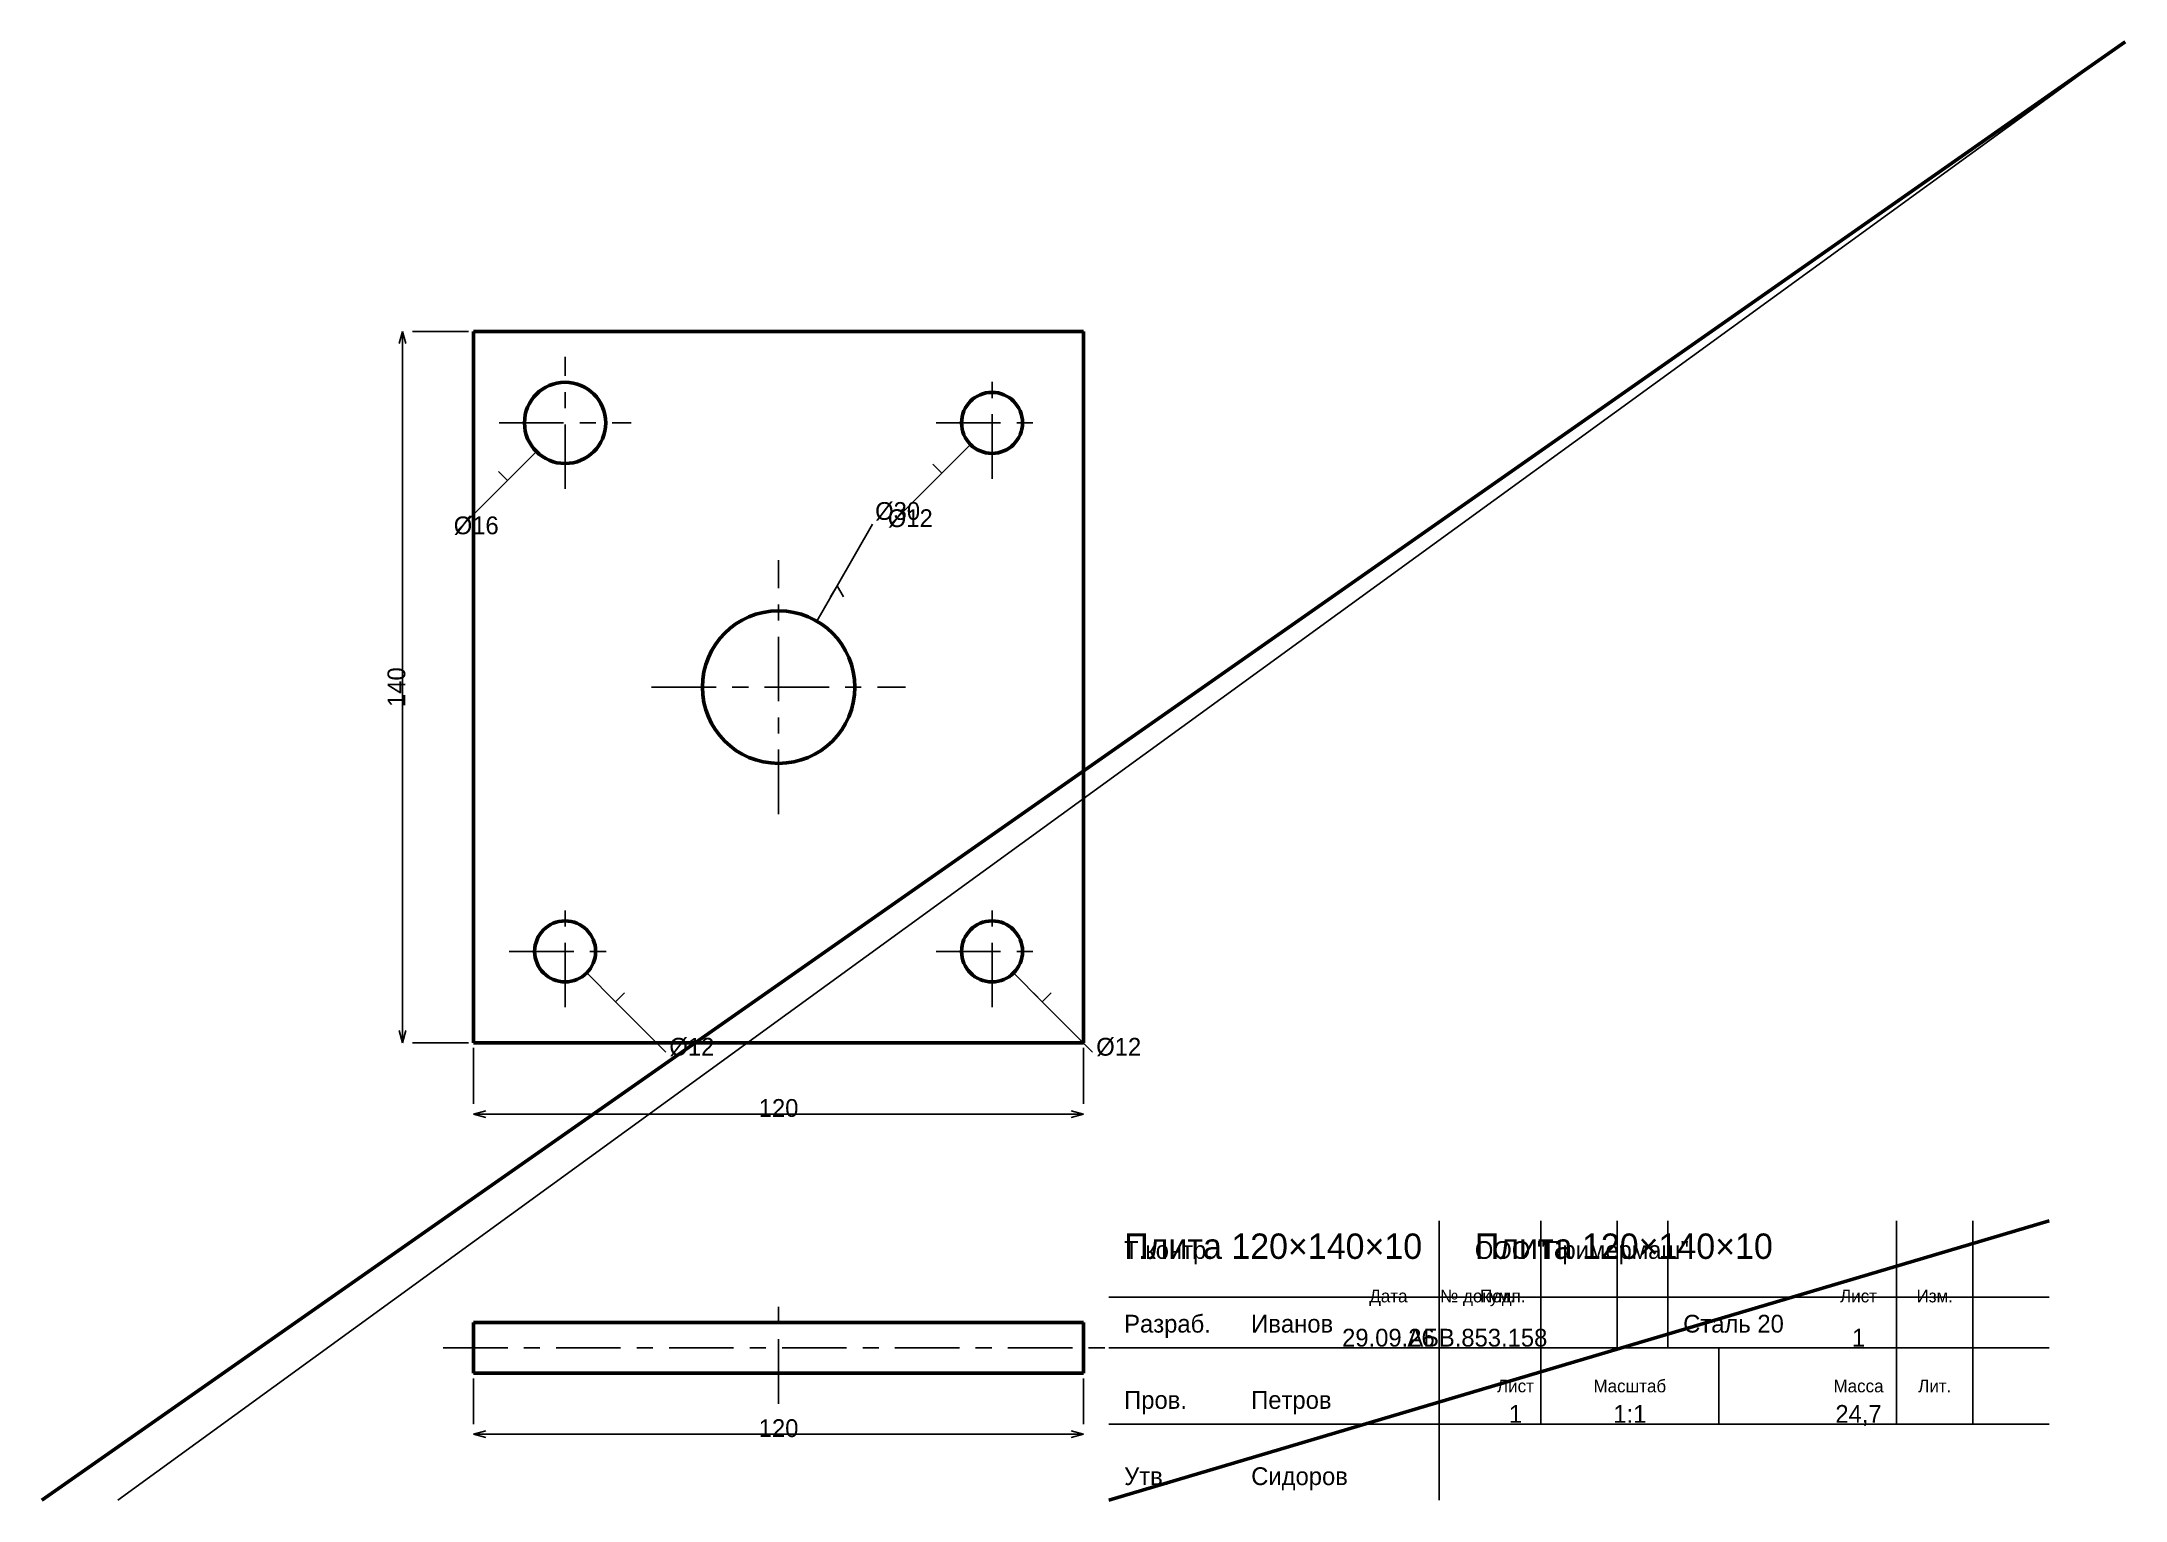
# Model space of a CAD drawing. Header units: millimetres. Extents: x 5 to 415, y 5 to 292.
import ezdxf
from ezdxf.enums import TextEntityAlignment as Align

# ---------------------------------------------------------------- set-up
doc = ezdxf.new("R2010")
doc.units = ezdxf.units.MM
doc.linetypes.add('CENTER', pattern=[22.225, 12.7, -3.175, 3.175, -3.175])
doc.linetypes.add('DASHED', pattern=[9, 6, -3])
for name, color, linetype, lineweight in [('AXIS', 7, 'CENTER', 25), ('DIMS', 7, 'CONTINUOUS', 25), ('MAIN', 7, 'CONTINUOUS', 50), ('TEXT', 7, 'CONTINUOUS', 25), ('THIN', 7, 'CONTINUOUS', 25)]:
    doc.layers.add(name, color=color, linetype=linetype, lineweight=lineweight)

msp = doc.modelspace()

# ---------------------------------------------------------------- linework, layer by layer
at = {"layer": 'AXIS', "linetype": 'CENTER', "lineweight": 25}
for p, q in [((108, 204), (108, 230)), ((192, 206), (192, 228)), ((95, 217), (121, 217)), ((181, 217), (203, 217)), ((150, 140), (150, 190)), ((125, 165), (175, 165)), ((108, 102), (108, 124)), ((192, 102), (192, 124)), ((97, 113), (119, 113)), ((181, 113), (203, 113)), ((150, 24), (150, 46)), ((84, 35), (216, 35))]:
    msp.add_line(p, q, dxfattribs=at)
at = {"layer": 'DIMS', "linetype": 'CONTINUOUS', "lineweight": 25}
for p, q in [((76, 235), (75.353, 232.585)), ((76, 95), (76, 235)), ((76, 235), (76.647, 232.585)), ((89, 235), (78, 235)), ((102.343, 211.343), (96.686, 205.686)), ((187.757, 212.757), (182.101, 207.101)), ((96.686, 205.686), (86.787, 195.787)), ((96.686, 205.686), (94.919, 207.454)), ((96.686, 205.686), (98.454, 207.454)), ((182.101, 207.101), (172.201, 197.201)), ((182.101, 207.101), (180.333, 208.868)), ((182.101, 207.101), (183.868, 208.868)), ((161.5, 184.919), (168.5, 197.043)), ((157.5, 177.99), (161.5, 184.919)), ((161.5, 184.919), (160.25, 182.754)), ((161.5, 184.919), (162.75, 182.754)), ((112.243, 108.757), (117.899, 103.101)), ((196.243, 108.757), (201.899, 103.101)), ((117.899, 103.101), (116.132, 104.868)), ((117.899, 103.101), (119.667, 104.868)), ((117.899, 103.101), (127.799, 93.201)), ((201.899, 103.101), (200.132, 104.868)), ((201.899, 103.101), (203.667, 104.868)), ((201.899, 103.101), (211.799, 93.201)), ((76, 95), (75.353, 97.415)), ((76, 95), (76.647, 97.415)), ((89, 95), (78, 95)), ((90, 94), (90, 83)), ((210, 94), (210, 83)), ((90, 81), (92.415, 81.647)), ((90, 81), (210, 81)), ((90, 81), (92.415, 80.353)), ((210, 81), (207.585, 81.647)), ((210, 81), (207.585, 80.353)), ((90, 29), (90, 20)), ((210, 29), (210, 20)), ((90, 18), (92.415, 18.647)), ((90, 18), (210, 18)), ((90, 18), (92.415, 17.353)), ((210, 18), (207.585, 18.647)), ((210, 18), (207.585, 17.353))]:
    msp.add_line(p, q, dxfattribs=at)
at = {"layer": 'MAIN', "linetype": 'CONTINUOUS', "lineweight": 50}
for p, q in [((5, 5), (415, 292)), ((210, 235), (90, 235)), ((90, 235), (90, 235)), ((90, 235), (90, 95)), ((210, 95), (210, 235)), ((210, 235), (210, 235)), ((90, 95), (210, 95)), ((90, 95), (90, 95)), ((210, 95), (210, 95)), ((215, 5), (400, 60)), ((90, 40), (210, 40)), ((90, 30), (90, 40)), ((210, 30), (210, 40)), ((90, 30), (210, 30))]:
    msp.add_line(p, q, dxfattribs=at)
for centre, radius in [((108, 217), 8), ((192, 217), 6), ((150, 165), 15), ((108, 113), 6), ((192, 113), 6)]:
    msp.add_circle(centre, radius, dxfattribs=at)
at = {"layer": 'THIN', "linetype": 'CONTINUOUS', "lineweight": 25}
for p, q in [((20, 5), (415, 292)), ((280, 5), (280, 60)), ((300, 35), (300, 60)), ((315, 35), (315, 60)), ((325, 35), (325, 60)), ((370, 35), (370, 60)), ((385, 35), (385, 60)), ((215, 45), (400, 45)), ((215, 35), (400, 35)), ((300, 20), (300, 35)), ((335, 20), (335, 35)), ((370, 20), (370, 35)), ((385, 20), (385, 35)), ((215, 20), (400, 20))]:
    msp.add_line(p, q, dxfattribs=at)
at = {"layer": 'THIN', "linetype": 'DASHED', "lineweight": 25}
for p, q in [((90, 40), (102, 40)), ((198, 40), (210, 40)), ((90, 30), (102, 30)), ((198, 30), (210, 30))]:
    msp.add_line(p, q, dxfattribs=at)

# ---------------------------------------------------------------- texts
at = {"layer": 'DIMS', "linetype": 'CONTINUOUS', "lineweight": 25}
for s, p in [('%%c30', (169, 197.909)), ('%%c16', (86.08, 195.08)), ('%%c12', (171.494, 196.494)), ('%%c12', (128.506, 92.494)), ('%%c12', (212.506, 92.494))]:
    msp.add_text(s, height=3.5, dxfattribs=at).set_placement(p)
msp.add_text('140', height=3.5, rotation=90, dxfattribs=at).set_placement((74.8, 165), align=Align.MIDDLE_CENTER)
for p in [(150, 82.2), (150, 19.2)]:
    msp.add_text('120', height=3.5, dxfattribs=at).set_placement(p, align=Align.MIDDLE_CENTER)
at = {"layer": 'TEXT', "linetype": 'CONTINUOUS', "lineweight": 25}
for s, height, p in [('Плита 120×140×10', 5, (218, 52.5)), ('Плита 120×140×10', 5, (287, 52.5)), ('Т.контр.', 3.5, (218, 52.5)), ('ООО "Примермаш"', 3.5, (287, 52.5)), ('Разраб.', 3.5, (218, 38)), ('Иванов', 3.5, (243, 38)), ('Сталь 20', 3.5, (328, 38)), ('Пров.', 3.5, (218, 23)), ('Петров', 3.5, (243, 23)), ('Утв.', 3.5, (218, 8)), ('Сидоров', 3.5, (243, 8))]:
    msp.add_text(s, height=height, dxfattribs=at).set_placement(p)
for s, height, p in [('Дата', 2.5, (270, 45.2)), ('№ докум.', 2.5, (287.5, 45.2)), ('Подп.', 2.5, (292.5, 45.2)), ('Лист', 2.5, (362.5, 45.2)), ('Изм.', 2.5, (377.5, 45.2)), ('29.09.26', 3.5, (270, 37)), ('АБВ.853.158', 3.5, (287.5, 37)), ('1', 3.5, (362.5, 37)), ('Лист', 2.5, (295, 27.5)), ('Масштаб', 2.5, (317.5, 27.5)), ('Масса', 2.5, (362.5, 27.5)), ('Лит.', 2.5, (377.5, 27.5)), ('1', 3.5, (295, 22)), ('1:1', 3.5, (317.5, 22)), ('24,7', 3.5, (362.5, 22))]:
    msp.add_text(s, height=height, dxfattribs=at).set_placement(p, align=Align.MIDDLE_CENTER)

doc.saveas('drawing.dxf')
